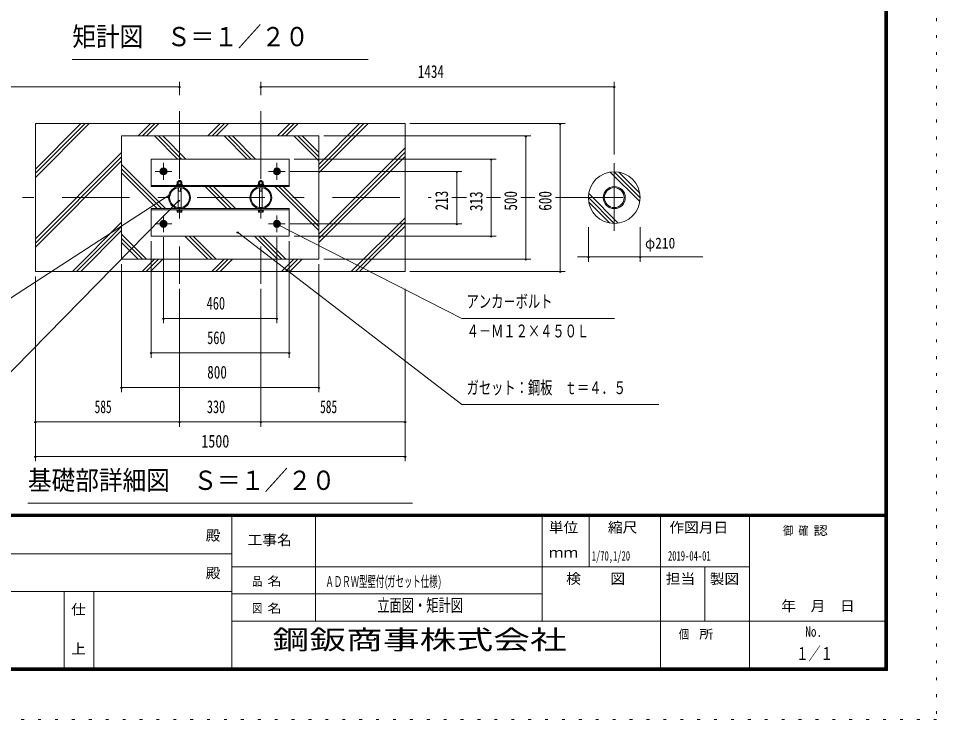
# Model space of a CAD drawing. Units: millimetres, scale not verified, with parts at other scales. Extents: x -34086 to 34091, y -14700 to 14700.
# Drawn here: x 21049 to 34091, y -14700 to -4742 of the extents above; entities that cross this region are included whole.
import ezdxf
from ezdxf.enums import TextEntityAlignment as Align

# ---------------------------------------------------------------- set-up
doc = ezdxf.new("R2010")
doc.units = ezdxf.units.MM
doc.header["$LTSCALE"] = 80
doc.linetypes.add('USER3', pattern=[24, 12, -5, 2, -5])
doc.linetypes.add('USER4', pattern=[3, 0.5, -2.5])
doc.layers.add('0-1_0-F1TEXT', color=7, linetype='Continuous')
doc.layers.add('0-E_2-5DIM', color=7, linetype='Continuous')
for name, color, linetype, lineweight in [('0-6_2-02BOLD', 7, 'Continuous', 18), ('0-8_2-22CENTER', 3, 'USER3', 18), ('0-9_2-42THIN', 4, 'Continuous', 18), ('0-A_2-52DIM', 3, 'Continuous', 18), ('0-B_2-62HATCH', 2, 'Continuous', 18), ('0-C_F-F1PAPER', 5, 'Continuous', 18), ('0-D_F-E_J_ADD', 5, 'USER4', 18)]:
    doc.layers.add(name, color=color, linetype=linetype, lineweight=lineweight)
doc.styles.add('ＭＳ ゴシック', font='')
doc.styles.get('ＭＳ ゴシック').set_extended_font_data('MS Gothic')

msp = doc.modelspace()

# ---------------------------------------------------------------- linework, layer by layer
at = {"layer": '0-6_2-02BOLD'}
for p, q in [((21290.75, -6237.1), (26540.75, -6237.1)), ((26540.75, -6237.1), (26540.75, -8337.1)), ((25315.75, -6412.1), (22515.75, -6412.1)), ((22515.75, -6412.1), (22515.75, -8162.1)), ((25315.75, -6412.1), (25315.75, -8162.1)), ((22935.74, -6739.35), (24895.75, -6739.35)), ((24895.75, -6739.35), (24895.75, -7131.35)), ((23093.57, -6884.6), (23127.93, -6884.6)), ((23127.93, -6884.6), (23145.1, -6914.35)), ((24703.57, -6884.6), (24686.4, -6914.35)), ((23145.1, -6914.35), (23127.93, -6944.1)), ((24686.4, -6914.35), (24703.57, -6944.1)), ((24703.57, -6944.1), (24737.93, -6944.1)), ((22935.74, -7115.6), (24895.75, -7115.6)), ((23296.25, -7107.54), (23380.25, -7107.54)), ((23296.25, -7107.54), (23296.25, -7115.6)), ((23300.63, -7097.05), (23300.63, -7107.54)), ((23300.63, -7097.05), (23375.87, -7097.05)), ((23303.9, -7065.21), (23309.38, -7062.05)), ((23303.9, -7065.21), (23303.9, -7097.05)), ((23317.24, -7052.14), (23324.25, -7045.14)), ((23317.24, -7052.14), (23359.25, -7052.14)), ((23317.24, -7062.05), (23317.24, -7052.14)), ((23317.24, -7426.75), (23317.24, -7147.44)), ((23321.07, -7065.21), (23321.07, -7097.05)), ((23324.25, -7045.14), (23352.25, -7045.14)), ((23327.75, -7107.54), (23338.25, -7097.05)), ((23338.25, -7107.54), (23348.75, -7097.05)), ((23352.25, -7045.14), (23359.25, -7052.14)), ((23355.42, -7065.21), (23355.42, -7097.05)), ((23359.25, -7062.05), (23359.25, -7052.14)), ((23359.25, -7426.75), (23359.25, -7147.44)), ((23375.87, -7097.05), (23375.87, -7107.54)), ((23380.25, -7107.54), (23380.25, -7115.6)), ((24451.25, -7107.54), (24535.25, -7107.54)), ((24451.25, -7107.54), (24451.25, -7115.6)), ((24455.63, -7097.05), (24455.63, -7107.54)), ((24458.9, -7065.21), (24464.38, -7062.05)), ((24458.9, -7065.21), (24458.9, -7097.05)), ((24472.25, -7052.14), (24514.25, -7052.14)), ((24472.25, -7062.05), (24472.25, -7052.14)), ((24472.25, -7426.75), (24472.25, -7147.44)), ((24476.07, -7065.21), (24476.07, -7097.05)), ((24482.75, -7107.54), (24493.25, -7097.05)), ((24493.25, -7107.54), (24503.75, -7097.05)), ((24510.43, -7065.21), (24510.43, -7097.05)), ((24514.25, -7062.05), (24514.25, -7052.14)), ((24514.25, -7426.75), (24514.25, -7147.44)), ((24535.25, -7107.54), (24535.25, -7115.6)), ((23317.24, -7198.09), (23359.25, -7198.09)), ((24472.25, -7198.09), (24514.25, -7198.09)), ((22935.74, -7442.85), (22935.74, -7834.85)), ((22935.74, -7458.6), (24895.75, -7458.6)), ((23296.25, -7466.65), (23296.25, -7458.6)), ((23303.9, -7491.48), (23303.9, -7466.65)), ((23303.9, -7491.48), (23309.38, -7494.65)), ((23309.38, -7494.65), (23367.12, -7494.65)), ((23321.07, -7491.48), (23321.07, -7466.65)), ((23355.42, -7491.48), (23355.42, -7466.65)), ((23367.12, -7494.65), (23372.6, -7491.48)), ((23372.6, -7491.48), (23372.6, -7466.65)), ((24451.25, -7466.65), (24451.25, -7458.6)), ((24458.9, -7491.48), (24458.9, -7466.65)), ((24458.9, -7491.48), (24464.38, -7494.65)), ((24464.38, -7494.65), (24522.12, -7494.65)), ((24476.07, -7491.48), (24476.07, -7466.65)), ((24510.43, -7491.48), (24510.43, -7466.65)), ((24522.12, -7494.65), (24527.6, -7491.48)), ((24527.6, -7491.48), (24527.6, -7466.65)), ((23093.57, -7630.1), (23127.93, -7630.1)), ((23127.93, -7630.1), (23145.1, -7659.85)), ((23145.1, -7659.85), (23127.93, -7689.6)), ((24703.57, -7630.1), (24737.93, -7630.1)), ((24737.93, -7630.1), (24755.1, -7659.85)), ((24755.1, -7659.85), (24737.93, -7689.6)), ((22935.74, -7834.85), (24895.75, -7834.85)), ((22515.75, -8162.1), (25315.75, -8162.1))]:
    msp.add_line(p, q, dxfattribs=at)
for points in [[(21290.75, -6237.1), (21290.75, -8337.1), (26540.75, -8337.1)], [(22935.74, -6739.35), (22935.74, -7131.35), (24895.75, -7131.35)], [(23093.57, -6884.6), (23076.4, -6914.35), (23093.57, -6944.1), (23127.93, -6944.1)], [(24703.57, -6884.6), (24737.93, -6884.6), (24755.1, -6914.35), (24737.93, -6944.1)], [(23309.38, -7062.05), (23367.12, -7062.05), (23372.6, -7065.21), (23372.6, -7097.05)], [(24455.63, -7097.05), (24530.87, -7097.05), (24530.87, -7107.54)], [(24464.38, -7062.05), (24522.12, -7062.05), (24527.6, -7065.21), (24527.6, -7097.05)], [(24472.25, -7052.14), (24479.25, -7045.14), (24507.25, -7045.14), (24514.25, -7052.14)], [(22935.74, -7442.85), (24895.75, -7442.85), (24895.75, -7834.85)], [(23296.25, -7466.65), (23380.25, -7466.65), (23380.25, -7458.6)], [(24451.25, -7466.65), (24535.25, -7466.65), (24535.25, -7458.6)], [(23093.57, -7630.1), (23076.4, -7659.85), (23093.57, -7689.6), (23127.93, -7689.6)], [(24703.57, -7630.1), (24686.4, -7659.85), (24703.57, -7689.6), (24737.93, -7689.6)]]:
    msp.add_lwpolyline(points, dxfattribs=at)
for centre, radius in [((23110.75, -6914.35), 49), ((23110.75, -6914.35), 37.62), ((23110.75, -6914.35), 28.88), ((23110.75, -6914.35), 21), ((24720.75, -6914.35), 49), ((24720.75, -6914.35), 37.62), ((24720.75, -6914.35), 28.88), ((24720.75, -6914.35), 21), ((29512.25, -7287.1), 367.5), ((23338.25, -7287.1), 155.93), ((23338.25, -7287.1), 141.22), ((24493.25, -7287.1), 155.93), ((24493.25, -7287.1), 141.22), ((29512.25, -7287.1), 155.93), ((29512.25, -7287.1), 141.22), ((23110.75, -7659.85), 49), ((23110.75, -7659.85), 37.62), ((23110.75, -7659.85), 28.88), ((23110.75, -7659.85), 21), ((24720.75, -7659.85), 49), ((24720.75, -7659.85), 37.62), ((24720.75, -7659.85), 28.88), ((24720.75, -7659.85), 21)]:
    msp.add_circle(centre, radius, dxfattribs=at)
for centre, radius, start, end in [((23312.48, -7075.29), 13.24, 49.5701, 90), ((23338.25, -7110.27), 48.23, 69.13593, 110.86406), ((23364.01, -7075.29), 13.24, 90, 130.42989), ((24467.48, -7075.29), 13.24, 49.5701, 90), ((24493.25, -7110.27), 48.23, 69.13593, 110.86406), ((24519.02, -7075.29), 13.24, 90, 130.42989), ((23312.48, -7481.41), 13.24, 270, 310.42989), ((23338.25, -7446.42), 48.23, 249.13593, 290.86406), ((23364.01, -7481.41), 13.24, 229.5701, 270), ((24467.48, -7481.41), 13.24, 270, 310.42989), ((24493.25, -7446.42), 48.23, 249.13593, 290.86406), ((24519.02, -7481.41), 13.24, 229.5701, 270)]:
    msp.add_arc(centre, radius, start, end, dxfattribs=at)
at = {"layer": '0-8_2-22CENTER'}
for p, q in [((23338.25, -6062.09), (23338.25, -8512.1)), ((24493.25, -6062.1), (24493.25, -8512.1)), ((23110.75, -6794.84), (23110.75, -7033.85)), ((24720.75, -6794.84), (24720.75, -7033.85)), ((29512.25, -6797.1), (29512.25, -7777.1)), ((22991.24, -6914.35), (23230.25, -6914.35)), ((24601.25, -6914.35), (24840.26, -6914.35)), ((17829.25, -7287.1), (26914.27, -7287.1)), ((27205.75, -7287.1), (27415.42, -7287.1)), ((27695.75, -7287.1), (27897.04, -7287.1)), ((28185.75, -7287.1), (28385.17, -7287.1)), ((28675.75, -7287.1), (30002.25, -7287.1)), ((23110.75, -7540.34), (23110.75, -7779.35)), ((24720.75, -7540.34), (24720.75, -7779.35)), ((22991.24, -7659.85), (23230.25, -7659.85)), ((24601.25, -7659.85), (24840.26, -7659.85))]:
    msp.add_line(p, q, dxfattribs=at)
at = {"layer": '0-9_2-42THIN'}
for p, q in [((23322.5, -7062.05), (23322.5, -7046.89)), ((23354, -7062.05), (23354, -7046.89)), ((23354, -7198.09), (23354, -7146.75)), ((24477.5, -7062.05), (24477.5, -7046.89)), ((24477.5, -7198.09), (24477.5, -7146.75)), ((24509, -7062.05), (24509, -7046.89)), ((24509, -7198.09), (24509, -7146.75)), ((23354, -7198.09), (23359.25, -7207.18)), ((24472.25, -7207.18), (24477.5, -7198.09)), ((24509, -7198.09), (24514.25, -7207.18))]:
    msp.add_line(p, q, dxfattribs=at)
msp.add_lwpolyline([(23317.24, -7207.18), (23322.5, -7198.09), (23322.5, -7146.75)], dxfattribs=at)
for centre in [(23110.75, -6914.35), (24720.75, -6914.35), (23110.75, -7659.85), (24720.75, -7659.85)]:
    msp.add_circle(centre, 15.75, dxfattribs=at)
at = {"layer": '0-A_2-52DIM'}
for p, q in [((26015.75, -5327.1), (21815.75, -5327.1)), ((18319.25, -5712.53), (23338.25, -5712.53)), ((23352.25, -5712.53), (23324.25, -5712.53)), ((23338.25, -5832.9), (23338.25, -5642.53)), ((24507.25, -5712.53), (24479.25, -5712.53)), ((24493.25, -5832.9), (24493.25, -5642.53)), ((29512.25, -5712.53), (24493.25, -5712.53)), ((29526.25, -5712.53), (29498.25, -5712.53)), ((29512.25, -6675.54), (29512.25, -5642.53)), ((26610.75, -6237.1), (28815.75, -6237.1)), ((28759.75, -6237.1), (28731.75, -6237.1)), ((28745.75, -6237.1), (28745.75, -8337.1)), ((25385.75, -6412.1), (28325.75, -6412.1)), ((28269.75, -6412.1), (28241.75, -6412.1)), ((28255.75, -6412.1), (28255.75, -8162.1)), ((24965.75, -6739.35), (27835.75, -6739.35)), ((27779.75, -6739.35), (27751.75, -6739.35)), ((27765.75, -7834.85), (27765.75, -6739.35)), ((24910.25, -6914.35), (27345.75, -6914.35)), ((27289.75, -6914.35), (27261.75, -6914.35)), ((27275.75, -6914.35), (27275.75, -7659.85)), ((23207.4, -7251.66), (23179.4, -7251.66)), ((20485.75, -10227.1), (23326.99, -7329.82)), ((23340.99, -7329.82), (23312.99, -7329.82)), ((24741.46, -7667.12), (24713.46, -7667.12)), ((27345.75, -9002.1), (24727.46, -7667.12)), ((24910.25, -7659.85), (27345.75, -7659.85)), ((27289.75, -7659.85), (27261.75, -7659.85)), ((24177.83, -7776.36), (24149.83, -7776.36)), ((27345.75, -10227.1), (24163.83, -7776.36)), ((29144.75, -7707.1), (29144.75, -8197.1)), ((29879.75, -7707.1), (29879.75, -8197.1)), ((22935.74, -7904.85), (22935.74, -9562.1)), ((23110.75, -7849.36), (23110.75, -9072.1)), ((24720.75, -7849.36), (24720.75, -9072.1)), ((24895.75, -7904.85), (24895.75, -9562.1)), ((24965.75, -7834.85), (27835.75, -7834.85)), ((27779.75, -7834.85), (27751.75, -7834.85)), ((25385.75, -8162.1), (28325.75, -8162.1)), ((28269.75, -8162.1), (28241.75, -8162.1)), ((28989.36, -8127.1), (30772.25, -8127.1)), ((29158.75, -8127.1), (29130.75, -8127.1)), ((29893.75, -8127.1), (29865.75, -8127.1)), ((22515.75, -8232.1), (22515.75, -10052.1)), ((25315.75, -8232.1), (25315.75, -10052.1)), ((26610.75, -8337.1), (28815.75, -8337.1)), ((28759.75, -8337.1), (28731.75, -8337.1)), ((21290.75, -8407.1), (21290.75, -11032.1)), ((23338.25, -8582.1), (23338.25, -10542.1)), ((24493.25, -8582.1), (24493.25, -10542.1)), ((26540.75, -8582.1), (26540.75, -11032.1)), ((23124.75, -9002.1), (23096.75, -9002.1)), ((24720.75, -9002.1), (23110.75, -9002.1)), ((24734.75, -9002.1), (24706.75, -9002.1)), ((29515.75, -9002.1), (27345.75, -9002.1)), ((22949.75, -9492.1), (22921.75, -9492.1)), ((24895.75, -9492.1), (22935.74, -9492.1)), ((24909.75, -9492.1), (24881.75, -9492.1)), ((22529.75, -9982.1), (22501.75, -9982.1)), ((22515.75, -9982.09), (25315.75, -9982.09)), ((25329.75, -9982.1), (25301.75, -9982.1)), ((27345.74, -10227.1), (30145.74, -10227.1)), ((21304.75, -10472.1), (21276.75, -10472.1)), ((26540.75, -10472.1), (21290.75, -10472.1)), ((23352.25, -10472.1), (23324.25, -10472.1)), ((24507.25, -10472.1), (24479.25, -10472.1)), ((26554.75, -10472.1), (26526.75, -10472.1)), ((21304.75, -10962.1), (21276.75, -10962.1)), ((26540.75, -10962.1), (21290.75, -10962.1)), ((26554.75, -10962.1), (26526.75, -10962.1)), ((26645.75, -11627.1), (21185.75, -11627.1))]:
    msp.add_line(p, q, dxfattribs=at)
msp.add_lwpolyline([(18525.75, -9002.1), (20485.75, -9002.1), (23193.4, -7251.66)], dxfattribs=at)
for centre in [(23338.25, -5712.53), (24493.25, -5712.53), (29512.25, -5712.53), (28745.75, -6237.1), (28255.75, -6412.1), (27765.75, -6739.35), (27275.75, -6914.35), (23193.4, -7251.66), (23326.99, -7329.82), (24727.46, -7667.12), (27275.75, -7659.85), (24163.83, -7776.36), (27765.75, -7834.85), (28255.75, -8162.1), (29144.75, -8127.1), (29879.75, -8127.1), (28745.75, -8337.1), (23110.75, -9002.1), (24720.75, -9002.1), (22935.75, -9492.1), (24895.75, -9492.1), (22515.75, -9982.1), (25315.75, -9982.1), (21290.75, -10472.1), (23338.25, -10472.1), (24493.25, -10472.1), (26540.75, -10472.1), (21290.75, -10962.1), (26540.75, -10962.1)]:
    msp.add_arc(centre, 14, 180, 0, dxfattribs=at)
at = {"layer": '0-B_2-62HATCH'}
for p, q in [((21290.75, -6942.25), (21995.9, -6237.1)), ((21290.75, -7001.65), (22055.3, -6237.1)), ((21290.75, -6882.85), (21936.5, -6237.1)), ((22751.45, -6412.1), (22926.46, -6237.1)), ((22810.85, -6412.1), (22985.86, -6237.1)), ((22870.25, -6412.1), (23045.25, -6237.1)), ((23741.4, -6412.1), (23916.4, -6237.1)), ((23800.8, -6412.1), (23975.8, -6237.1)), ((23860.2, -6412.1), (24035.2, -6237.1)), ((24731.35, -6412.1), (24906.35, -6237.1)), ((24790.75, -6412.1), (24965.75, -6237.1)), ((24850.15, -6412.1), (25025.15, -6237.1)), ((25315.75, -6817.65), (25896.3, -6237.1)), ((25315.75, -6877.05), (25955.7, -6237.1)), ((25315.75, -6936.44), (26015.1, -6237.1)), ((22981.35, -6412.1), (23308.6, -6739.35)), ((23040.75, -6412.1), (23368, -6739.35)), ((23100.15, -6412.1), (23427.4, -6739.35)), ((23971.3, -6412.1), (24298.55, -6739.35)), ((24030.7, -6412.1), (24357.95, -6739.35)), ((24090.1, -6412.1), (24417.34, -6739.35)), ((24961.25, -6412.1), (25315.75, -6766.6)), ((25020.65, -6412.1), (25315.75, -6707.2)), ((25080.04, -6412.1), (25315.75, -6647.8)), ((21290.75, -7872.8), (22515.75, -6647.8)), ((25315.75, -7807.6), (26540.75, -6582.6)), ((25315.75, -7867), (26540.75, -6642)), ((21290.75, -7932.2), (22515.75, -6707.2)), ((21290.75, -7991.6), (22515.75, -6766.6)), ((25315.75, -7926.39), (26540.75, -6701.39)), ((22515.75, -6817.65), (23140.95, -7442.85)), ((22515.75, -6877.05), (23081.55, -7442.85)), ((22515.75, -6936.44), (23022.15, -7442.85)), ((29455.97, -6923.93), (29875.41, -7343.38)), ((29511.03, -6919.6), (29879.75, -7288.32)), ((29575.99, -6925.17), (29874.18, -7223.35)), ((23700.6, -7131.35), (24012.1, -7442.85)), ((23759.99, -7131.35), (24071.5, -7442.85)), ((23819.39, -7131.35), (24130.89, -7442.85)), ((24690.55, -7131.35), (25315.75, -7756.55)), ((24749.95, -7131.35), (25315.75, -7697.15)), ((24809.35, -7131.35), (25315.75, -7637.75)), ((29144.75, -7285.88), (29513.47, -7654.59)), ((29149.08, -7230.82), (29568.53, -7650.26)), ((29150.32, -7350.85), (29448.5, -7649.03)), ((21816.4, -8337.1), (22515.75, -7637.75)), ((25776.2, -8337.1), (26540.75, -7572.55)), ((25835.6, -8337.1), (26540.75, -7631.95)), ((25895, -8337.1), (26540.75, -7691.34)), ((21875.8, -8337.1), (22515.75, -7697.15)), ((21935.2, -8337.1), (22515.75, -7756.55)), ((22515.75, -7807.6), (22870.24, -8162.1)), ((22515.75, -7867), (22810.85, -8162.1)), ((22515.75, -7926.39), (22751.45, -8162.1)), ((23414.15, -7834.85), (23741.4, -8162.1)), ((23473.55, -7834.85), (23800.8, -8162.1)), ((23532.94, -7834.85), (23860.2, -8162.1)), ((24404.1, -7834.85), (24731.35, -8162.1)), ((24463.5, -7834.85), (24790.75, -8162.1)), ((24522.89, -7834.85), (24850.14, -8162.1)), ((22806.35, -8337.1), (22981.35, -8162.1)), ((22865.75, -8337.1), (23040.75, -8162.1)), ((22925.15, -8337.1), (23100.15, -8162.1)), ((23796.3, -8337.1), (23971.3, -8162.1)), ((23855.7, -8337.1), (24030.7, -8162.1)), ((23915.1, -8337.1), (24090.1, -8162.1)), ((24786.25, -8337.1), (24961.25, -8162.1)), ((24845.65, -8337.1), (25020.65, -8162.1)), ((24905.05, -8337.1), (25080.04, -8162.1))]:
    msp.add_line(p, q, dxfattribs=at)
at = {"layer": '0-C_F-F1PAPER'}
for p, q in [((33355.86, -13965), (33355.86, 14105)), ((33369.86, -13979), (33369.86, 14119)), ((33376.86, -13986), (33376.86, 14126)), ((33383.86, -13993), (33383.86, 14133)), ((33390.86, -14000), (33390.86, 14140)), ((33355.86, -11781), (-6754.13, -11781)), ((33355.86, -11784.5), (-6754.13, -11784.5)), ((33355.86, -11788), (-6754.13, -11788)), ((33355.86, -11791.5), (-6754.13, -11791.5)), ((33355.86, -11795), (-6754.13, -11795)), ((33355.86, -11798.5), (-6754.13, -11798.5)), ((33355.86, -11802), (-6754.13, -11802)), ((33355.86, -11805.5), (-6754.13, -11805.5)), ((33355.86, -11809), (-6754.13, -11809)), ((33355.86, -11812.5), (-6754.13, -11812.5)), ((33355.86, -11816), (-6754.13, -11816)), ((24080.87, -14000), (24080.87, -11816)), ((25270.87, -13300), (25270.87, -11816)), ((28490.87, -13300), (28490.87, -11816)), ((29155.87, -12530), (29155.87, -11816)), ((30170.87, -14000), (30170.87, -11816)), ((31430.87, -14000), (31430.87, -11816)), ((18760.87, -12348), (24080.87, -12348)), ((24080.87, -12530), (31430.87, -12530)), ((30800.86, -13300), (30800.86, -12530)), ((18760.87, -12880), (24080.87, -12880)), ((21700.87, -14000), (21700.87, -12880)), ((22120.87, -14000), (22120.87, -12880)), ((24080.87, -12915), (28490.87, -12915)), ((24080.87, -13300), (33390.86, -13300)), ((-6789.13, -14000), (33390.86, -14000)), ((-6782.13, -13993), (33383.86, -13993)), ((-6775.13, -13986), (33376.86, -13986)), ((-6768.13, -13979), (33369.86, -13979)), ((-6754.13, -13965), (33355.86, -13965))]:
    msp.add_line(p, q, dxfattribs=at)
for points in [[(-6785.63, -13996.5), (33387.36, -13996.5), (33387.36, 14136.5)], [(-6778.63, -13989.5), (33380.36, -13989.5), (33380.36, 14129.5)], [(-6771.63, -13982.5), (33373.36, -13982.5), (33373.36, 14122.5)], [(-6764.63, -13975.5), (33366.37, -13975.5), (33366.37, 14115.5)], [(-6761.13, -13972), (33362.86, -13972), (33362.86, 14112)], [(-6757.63, -13968.5), (33359.36, -13968.5), (33359.36, 14108.5)]]:
    msp.add_lwpolyline(points, dxfattribs=at)
at = {"layer": '0-D_F-E_J_ADD'}
for p, q in [((34090.87, 14700), (34090.87, -14700)), ((34090.87, -14700), (-7489.13, -14700))]:
    msp.add_line(p, q, dxfattribs=at)

# ---------------------------------------------------------------- texts
at = {"layer": '0-1_0-F1TEXT', "style": 'ＭＳ ゴシック'}
for s, height, width, p in [('1/70,1/20', 136.8, 0.65, (29192.52, -12483.38)), ('2019-04-01', 136.8, 0.65, (30275.86, -12483.38)), ('ＡＤＲＷ型壁付(', 155, 0.55, (25410.87, -12862.5)), ('ガセット仕様)', 155, 0.55, (26287.67, -12862.5)), ('立面図・矩計図', 182.3, 0.7, (26145.87, -13222.63)), ('１／１', 182.3, 0.7, (32095.86, -13908.29))]:
    msp.add_text(s, height=height, dxfattribs=dict(at, width=width)).set_placement(p, align=Align.BOTTOM_LEFT)
at = {"layer": '0-A_2-52DIM', "color": 7, "style": 'ＭＳ ゴシック'}
for s, height, width, p in [('矩計図\u3000Ｓ＝１／２０', 273.5, 0.9, (21815.75, -5219.79)), ('1434', 182.3, 0.75, (26722.03, -5642.53)), ('φ210', 155, 0.9, (29949.75, -8057.1)), ('460', 182.3, 0.7, (23724.19, -8932.09)), ('アンカ－ボルト', 182.3, 0.7, (27415.75, -8907.23)), ('４－Ｍ１２×４５０Ｌ', 182.3, 0.7, (27415.75, -9327.23)), ('560', 182.3, 0.7, (23731.03, -9422.09)), ('800', 182.3, 0.75, (23731.78, -9912.1)), ('ガセット：鋼板\u3000ｔ＝４．５', 182.3, 0.7, (27415.74, -10132.23)), ('585', 182.3, 0.65, (22132.64, -10402.1)), ('330', 182.3, 0.7, (23726.99, -10402.1)), ('585', 182.3, 0.65, (25335.15, -10402.1)), ('1500', 182.3, 0.8, (23648.37, -10892.1)), ('基礎部詳細図\u3000Ｓ＝１／２０', 273.5, 0.9, (21185.75, -11519.79))]:
    msp.add_text(s, height=height, dxfattribs=dict(at, width=width)).set_placement(p, align=Align.BOTTOM_LEFT)
at = {"layer": '0-A_2-52DIM', "color": 7, "style": 'ＭＳ ゴシック', "width": 0.75}
for s, p in [('213', (27205.75, -7469.04)), ('313', (27695.75, -7478.9)), ('500', (28185.75, -7472.52)), ('600', (28675.75, -7473.1))]:
    msp.add_text(s, height=182.3, rotation=90, dxfattribs=at).set_placement(p, align=Align.BOTTOM_LEFT)
at = {"layer": '0-C_F-F1PAPER', "color": 7, "style": 'ＭＳ ゴシック'}
for s, height, width, p in [('単位', 145.9, 1.05, (28581.87, -12086.6)), ('縮尺', 145.9, 1.05, (29421.87, -12086.6)), ('作図月日', 145.9, 1.05, (30295.32, -12088.03)), ('御 ', 124, 0.85, (31910.72, -12116.2)), ('確 ', 124, 0.85, (32126.86, -12116.2)), ('認', 124, 1.2, (32343, -12116.2)), ('殿', 145.9, 1.05, (23709.87, -12202.1)), ('工事名', 145.9, 1.05, (24304.87, -12265.1)), ('ｍｍ', 145.9, 1.05, (28581.87, -12443.6)), ('殿', 145.9, 1.05, (23709.87, -12734.1)), ('検\u3000\u3000図', 145.9, 1.05, (28830.37, -12814.6)), ('担当', 145.9, 1.05, (30244.37, -12814.6)), ('製図', 145.9, 1.05, (30868.74, -12818.04)), ('品 ', 124, 0.85, (24369.62, -12834.5)), ('名', 124, 1.2, (24585.76, -12834.5)), ('名', 124, 1.2, (24585.76, -13219.5)), ('\u3000年\u3000月\u3000日', 145.9, 1.05, (31674.1, -13202.3)), ('仕', 145.9, 1.05, (21798.87, -13252.1)), ('図 ', 124, 0.85, (24369.62, -13219.5)), ('個  ', 124, 0.85, (30429.87, -13587)), ('所', 124, 1.2, (30718.05, -13587)), ('No.', 145.9, 0.8, (32225.37, -13567.1)), ('上', 145.9, 1.05, (21798.87, -13812.1))]:
    msp.add_text(s, height=height, dxfattribs=dict(at, width=width)).set_placement(p, align=Align.BOTTOM_LEFT)
at = {"layer": '0-E_2-5DIM', "style": 'ＭＳ ゴシック', "width": 1.4}
msp.add_text('鋼鈑商事株式会社', height=273.5, dxfattribs=at).set_placement((24659.37, -13783.52), align=Align.BOTTOM_LEFT)

doc.saveas('drawing.dxf')
